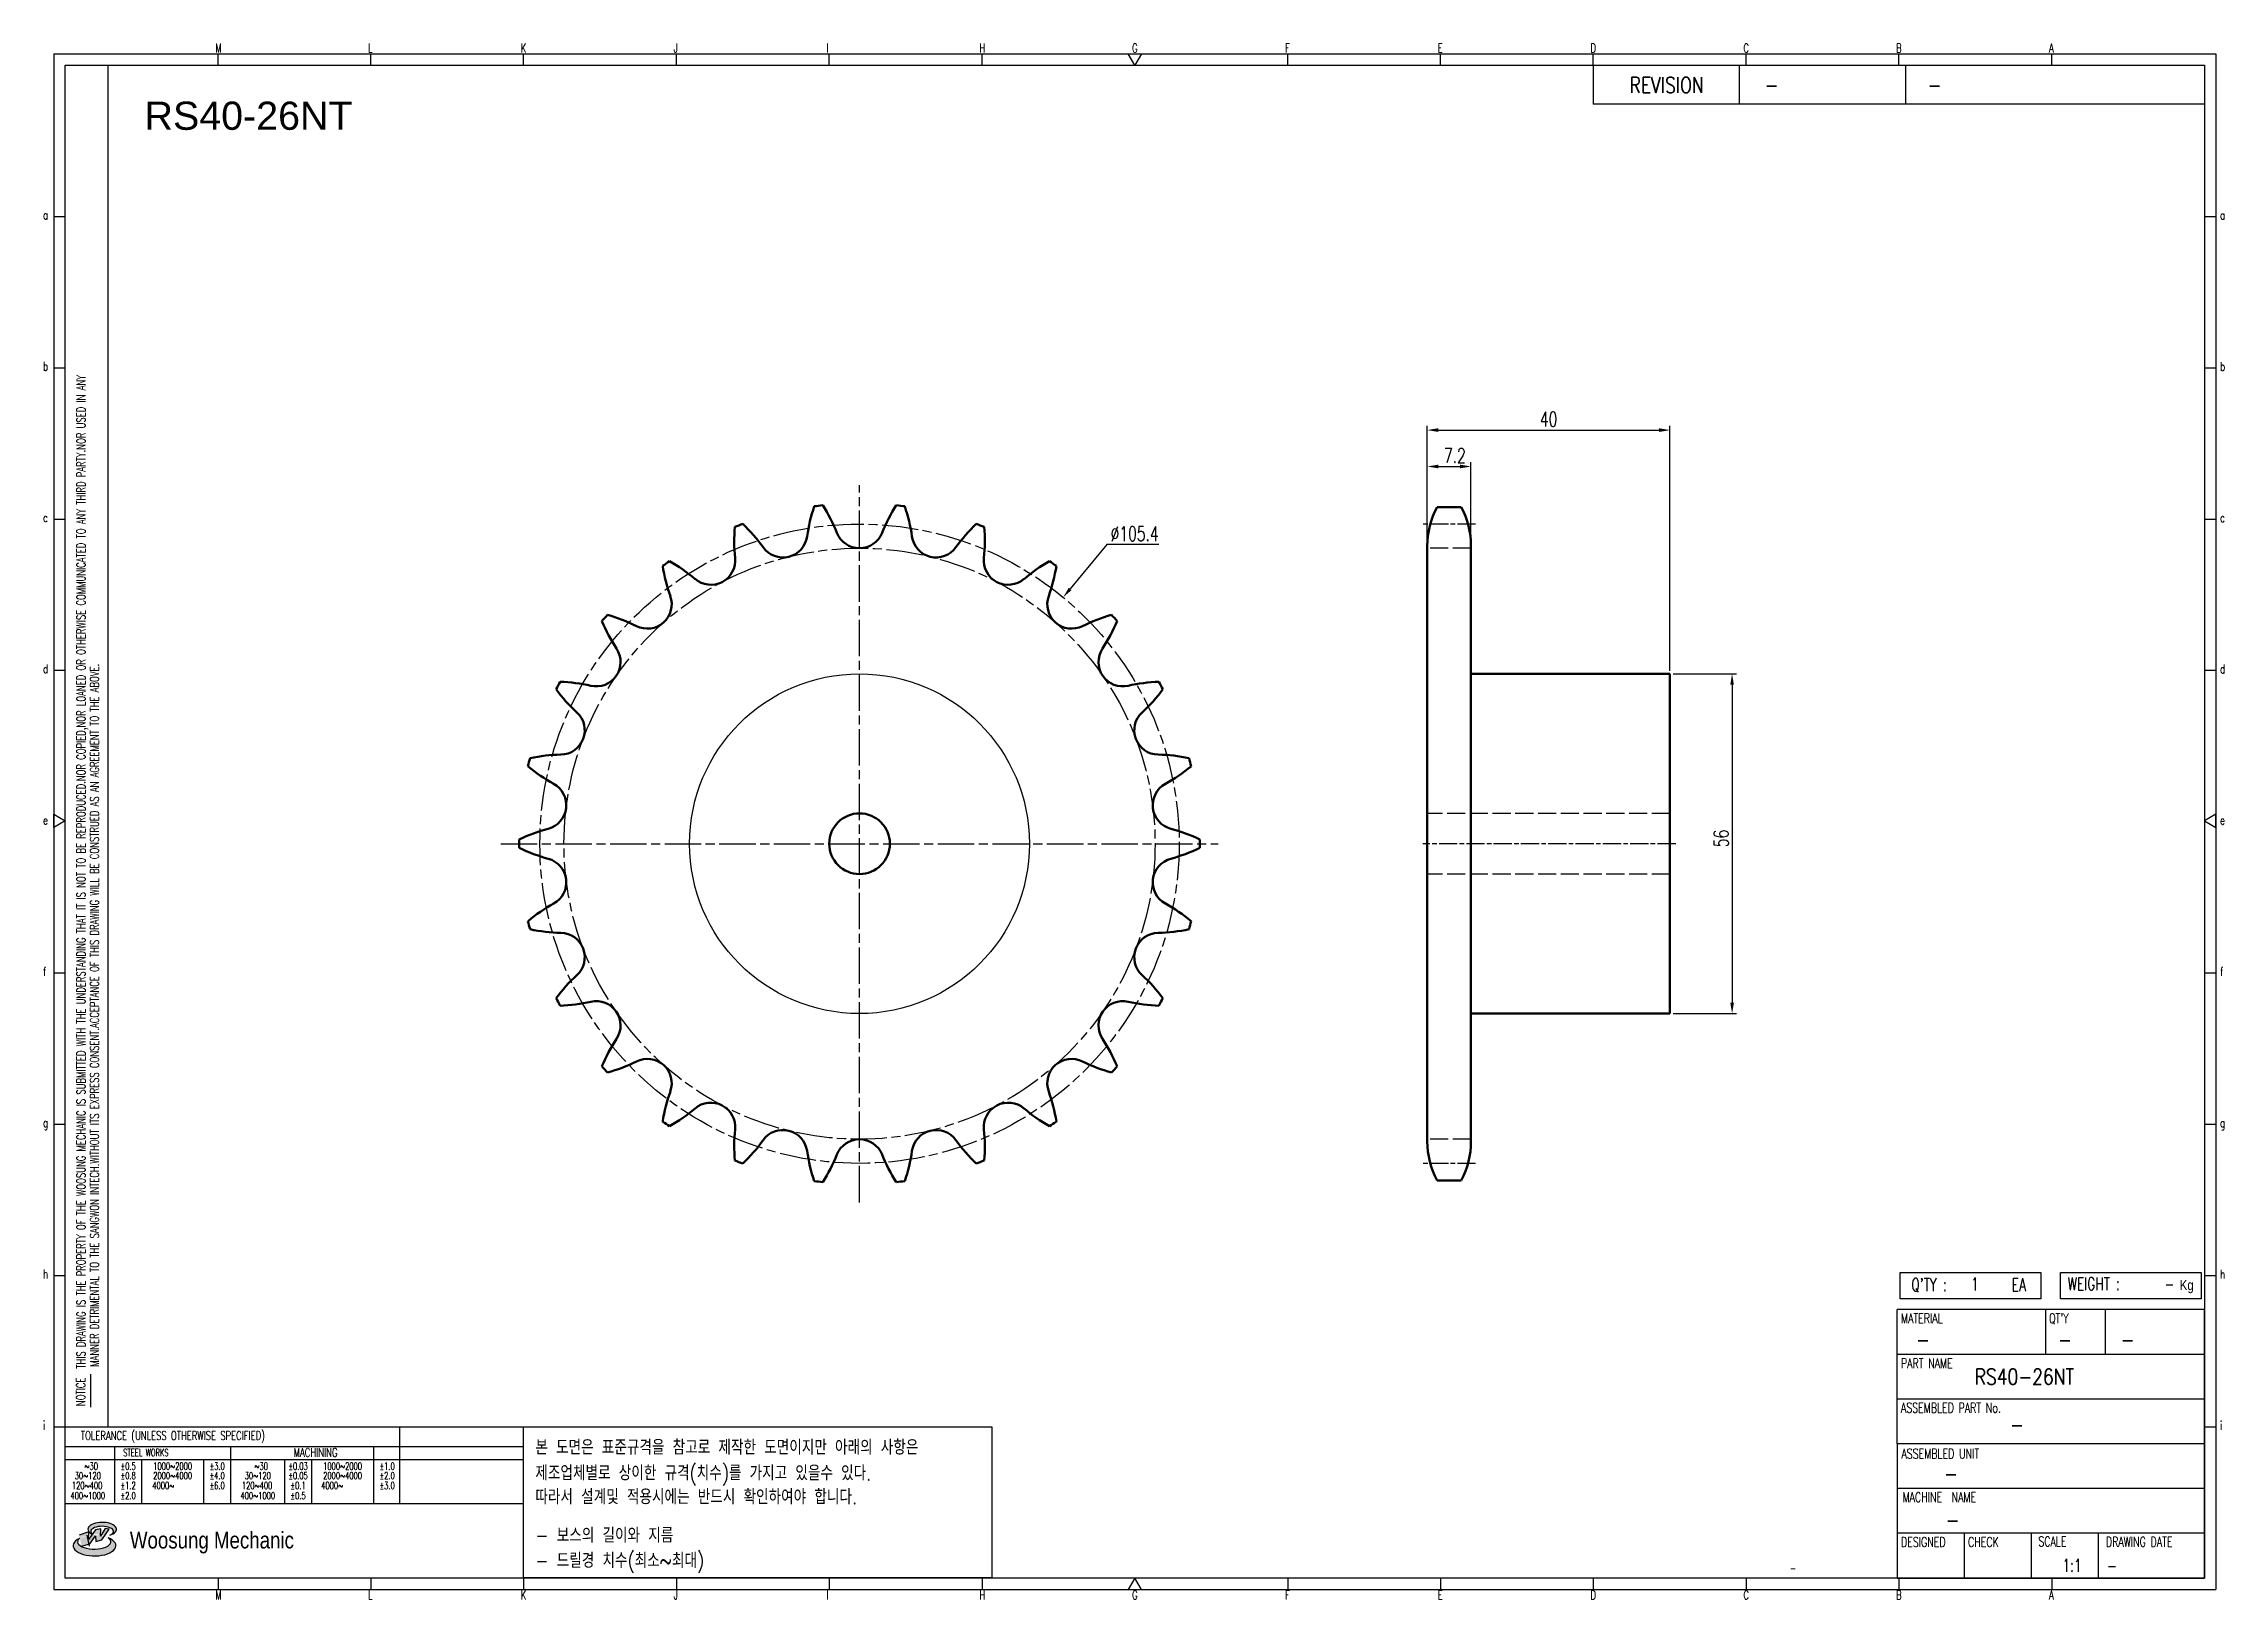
# Model space of a CAD drawing. Header units: millimetres. Extents: x -22172 to -21812, y 1083 to 1339.
import ezdxf
from ezdxf.enums import TextEntityAlignment as Align

# ---------------------------------------------------------------- set-up
doc = ezdxf.new("R2010")
doc.units = ezdxf.units.MM
for name, pattern in [('AM_ISO02W050', [7.5, 6, -1.5]), ('AM_ISO02W050x2', [3.75, 3, -0.75]), ('AM_ISO08W050', [18, 12, -1.5, 3, -1.5]), ('AM_ISO08W050x2', [9, 6, -0.75, 1.5, -0.75])]:
    doc.linetypes.add(name, pattern=pattern)
for name, color, linetype, lineweight in [('AM_0N', 7, 'Continuous', 50), ('AM_3N', 6, 'AM_ISO02W050', 25), ('AM_7', 4, 'AM_ISO08W050', 25), ('AM_7N', 4, 'AM_ISO08W050', 25)]:
    doc.layers.add(name, color=color, linetype=linetype, lineweight=lineweight)
for name, color, linetype in [('S-DIM', 7, 'Continuous'), ('TITLE', 7, 'Continuous'), ('도면레이아웃', 7, 'Continuous')]:
    doc.layers.add(name, color=color, linetype=linetype)
doc.styles.add('HAN', font='ROMANS.shx', dxfattribs={"width": 0.7, "bigfont": 'whgtxt.shx'})
doc.styles.add('HKD_ST2', font='romans.shx', dxfattribs={"width": 0.7, "height": 4, "bigfont": '@extfont2.shx'})
doc.styles.add('HSG', font='SIMPLEX.shx', dxfattribs={"width": 0.7, "bigfont": 'HSG.shx'})
doc.styles.add('ROMANS', font='romans.shx', dxfattribs={"width": 0.7, "bigfont": 'whgtxt.shx'})
doc.styles.add('SLDTEXTSTYLE4', font='arial.ttf', dxfattribs={"width": 0.8})
doc.styles.get("Standard").update_dxf_attribs({"font": 'arial.ttf'})
doc.dimstyles.new('APP3', dxfattribs={"dimtxt": 2.4, "dimasz": 1.8, "dimexe": 0.7, "dimexo": 0.5, "dimgap": 0.6, "dimtad": 1, "dimtoh": 1, "dimdec": 1, "dimrnd": 0.01, "dimzin": 9, "dimdsep": 46, "dimtxsty": 'HSG', "dimcen": 0, "dimclrd": 1, "dimclre": 1, "dimclrt": 256, "dimazin": 2, "dimtp": 1, "dimtm": 1, "dimtfac": 0.5, "dimtdec": 1, "dimtofl": 0, "dimtmove": 0, "dimatfit": 3, "dimfxl": 0, "dimtvp": 1, "dimtolj": 2, "dimlwd": -1, "dimlwe": -1, "dimarcsym": 0})
doc.dimstyles.new('APP3$0', dxfattribs={"dimtxt": 2.4, "dimasz": 1.8, "dimexe": 0.7, "dimexo": 0.5, "dimgap": 0.6, "dimtad": 1, "dimtoh": 1, "dimdec": 1, "dimrnd": 0.01, "dimzin": 9, "dimdsep": 46, "dimtxsty": 'HSG', "dimcen": 0, "dimclrd": 1, "dimclre": 1, "dimclrt": 256, "dimazin": 2, "dimtp": 1, "dimtm": 1, "dimtfac": 0.5, "dimtdec": 1, "dimtofl": 0, "dimtmove": 0, "dimatfit": 3, "dimfxl": 0, "dimtvp": 1, "dimtolj": 2, "dimlwd": -1, "dimlwe": -1, "dimarcsym": 0})

# ---------------------------------------------------------------- blocks, each defined once
blk = doc.blocks.new('SUYWSHJH')
at = {"layer": '도면레이아웃'}
h = blk.add_hatch(color=10, dxfattribs=at)
h.paths.add_polyline_path([(1.544, 35.177), (1.554, 34.966), (1.779, 35.034), (2.054, 35.422), (1.908, 35.446), (1.728, 35.167), (1.741, 35.439), (1.547, 35.405), (1.292, 35.041), (1.295, 35.33), (0.943, 35.208), (1.03, 34.8), (1.336, 34.885)])
edge = h.paths.add_edge_path()
edge.add_ellipse((1.795, 35.421), major_axis=(-0.53, 0), ratio=0.487785, start_angle=122.36065, end_angle=403.39574)
edge.add_line((1.411, 35.244), (1.419, 35.261))
edge.add_ellipse((1.798, 35.344), major_axis=(-0.423, 0), ratio=0.444396, start_angle=131.58977, end_angle=386.19408, ccw=False)
edge = h.paths.add_edge_path()
edge.add_ellipse((1.512, 34.815), major_axis=(-0.793, 0), ratio=0.480113, start_angle=314.67633, end_angle=590.85213)
edge.add_ellipse((1.501, 34.958), major_axis=(-0.62, 0), ratio=0.43311, start_angle=331.7024, end_angle=574.42495, ccw=False)
for p, q in [((0, 90.118), (80.15, 90.118)), ((0, 90.118), (0, 33.191)), ((6.089, 89.693), (6.089, 90.118)), ((11.753, 89.693), (11.753, 90.118)), ((17.418, 89.693), (17.418, 90.118)), ((23.082, 89.693), (23.082, 90.118)), ((28.746, 89.693), (28.746, 90.118)), ((34.411, 89.693), (34.411, 90.118)), ((45.739, 89.693), (45.739, 90.118)), ((51.404, 89.693), (51.404, 90.118)), ((57.068, 89.693), (57.068, 90.118)), ((62.732, 89.693), (62.732, 90.118)), ((68.397, 89.693), (68.397, 90.118)), ((74.061, 89.693), (74.061, 90.118)), ((80.15, 90.118), (80.15, 33.191)), ((0, 84.085), (0.425, 84.085)), ((79.725, 84.085), (80.15, 84.085)), ((0, 78.478), (0.425, 78.478)), ((79.725, 78.478), (80.15, 78.478)), ((0, 72.87), (0.425, 72.87)), ((79.725, 72.87), (80.15, 72.87)), ((0, 67.262), (0.425, 67.262)), ((79.725, 67.262), (80.15, 67.262)), ((0, 56.047), (0.425, 56.047)), ((79.725, 56.047), (80.15, 56.047)), ((0, 50.439), (0.425, 50.439)), ((79.725, 50.439), (80.15, 50.439)), ((0, 44.832), (0.425, 44.832)), ((79.725, 44.832), (80.15, 44.832)), ((1.377, 39.947), (1.377, 41.174)), ((0, 39.224), (0.425, 39.224)), ((79.725, 39.224), (80.15, 39.224)), ((0, 33.191), (80.15, 33.191)), ((6.089, 33.616), (6.089, 33.191)), ((11.753, 33.616), (11.753, 33.191)), ((17.418, 33.616), (17.418, 33.191)), ((23.082, 33.616), (23.082, 33.191)), ((28.746, 33.616), (28.746, 33.191)), ((34.411, 33.616), (34.411, 33.191)), ((45.739, 33.616), (45.739, 33.191)), ((51.404, 33.616), (51.404, 33.191)), ((57.068, 33.616), (57.068, 33.191)), ((62.732, 33.616), (62.732, 33.191)), ((68.397, 33.616), (68.397, 33.191)), ((74.061, 33.616), (74.061, 33.191))]:
    blk.add_line(p, q)
at = {"color": 2}
for p, q in [((2.017, 39.224), (2.017, 89.693)), ((0.425, 39.224), (17.418, 39.224)), ((12.816, 39.224), (12.816, 36.382)), ((17.418, 33.616), (17.418, 39.224)), ((0.425, 38.487), (17.418, 38.487)), ((0.425, 38.012), (17.418, 38.012)), ((2.257, 38.487), (2.257, 36.382)), ((3.257, 38.012), (3.257, 36.382)), ((5.557, 38.012), (5.557, 36.382)), ((6.557, 38.5), (6.557, 36.382)), ((8.557, 38.012), (8.557, 36.382)), ((9.557, 38.026), (9.557, 36.382)), ((11.857, 38.487), (11.857, 36.382)), ((0.425, 36.382), (17.418, 36.382))]:
    blk.add_line(p, q, dxfattribs=at)
at = {"color": 6, "ltscale": 0.5}
for p, q in [((57.068, 89.693), (57.068, 88.246)), ((62.47, 89.693), (62.47, 88.246)), ((68.635, 89.693), (68.635, 88.246)), ((79.725, 88.246), (57.068, 88.246)), ((68.336, 38.59), (68.336, 43.563)), ((79.725, 43.563), (68.336, 43.563)), ((73.827, 43.563), (73.827, 41.905)), ((76.037, 43.563), (76.037, 41.905)), ((79.725, 38.59), (79.725, 43.563)), ((79.725, 41.905), (68.336, 41.905)), ((79.725, 40.248), (68.336, 40.248)), ((68.336, 38.59), (68.336, 33.616)), ((79.725, 38.59), (68.336, 38.59)), ((79.725, 33.616), (79.725, 38.59)), ((79.725, 36.932), (68.336, 36.932)), ((79.725, 35.274), (68.336, 35.274)), ((70.822, 33.616), (70.822, 35.274)), ((73.309, 33.616), (73.309, 35.274)), ((75.796, 33.616), (75.796, 35.274)), ((68.336, 33.616), (79.725, 33.616))]:
    blk.add_line(p, q, dxfattribs=at)
for points in [[(40.075, 89.693), (39.83, 90.118), (40.32, 90.118)], [(0.425, 89.693), (79.725, 89.693), (79.725, 33.616), (0.425, 33.616)], [(0.425, 61.679), (0, 61.433), (0, 61.924)], [(79.725, 61.679), (80.15, 61.433), (80.15, 61.924)], [(40.075, 33.616), (39.83, 33.191), (40.32, 33.191)]]:
    blk.add_lwpolyline(points, close=True)
at = {"layer": 'TITLE', "color": 20}
for p, q in [((68.449, 43.961), (68.449, 44.936)), ((68.449, 44.936), (73.654, 44.936)), ((73.654, 44.936), (73.654, 43.961)), ((74.39, 43.961), (74.39, 44.936)), ((74.39, 44.936), (79.595, 44.936)), ((79.595, 44.936), (79.595, 43.961)), ((73.654, 43.961), (68.449, 43.961)), ((79.595, 43.961), (74.39, 43.961))]:
    blk.add_line(p, q, dxfattribs=at)
at = {"layer": '도면레이아웃'}
for p, q in [((1.295, 35.33), (0.943, 35.208)), ((1.03, 34.8), (1.336, 34.885)), ((1.224, 35.208), (1.311, 34.8)), ((1.224, 35.208), (1.224, 35.208)), ((1.547, 35.405), (1.292, 35.041)), ((1.292, 35.041), (1.295, 35.33)), ((1.336, 34.885), (1.544, 35.177)), ((1.419, 35.261), (1.411, 35.244)), ((1.544, 35.177), (1.554, 34.966)), ((1.741, 35.439), (1.547, 35.405)), ((1.554, 34.966), (1.779, 35.034)), ((1.908, 35.446), (1.728, 35.167)), ((1.728, 35.167), (1.741, 35.439)), ((1.779, 35.034), (2.054, 35.422)), ((2.054, 35.422), (1.908, 35.446))]:
    blk.add_line(p, q, dxfattribs=at)
for centre, major_axis, ratio, start_param, end_param in [((1.795, 35.421), (-0.53, 0), 0.487785, 2.135596, 7.040584), ((1.512, 34.815), (-0.793, 0), 0.480113, 5.492138, 10.312315), ((1.501, 34.958), (-0.62, 0), 0.43311, 5.789299, 10.025607), ((1.798, 35.344), (-0.423, 0), 0.444396, 2.296675, 6.740358)]:
    blk.add_ellipse(centre, major_axis=major_axis, ratio=ratio, start_param=start_param, end_param=end_param, dxfattribs=at)
at = {"color": 4, "style": 'HKD_ST2', "width": 0.7}
for s, p in [('M', (5.988, 90.164)), ('L', (11.652, 90.164)), ('K', (17.316, 90.164)), ('J', (22.981, 90.164)), ('I', (28.645, 90.164)), ('H', (34.309, 90.164)), ('G', (39.974, 90.164)), ('F', (45.638, 90.164)), ('E', (51.302, 90.164)), ('D', (56.967, 90.164)), ('C', (62.631, 90.164)), ('B', (68.295, 90.164)), ('A', (73.96, 90.164)), ('a', (-0.395, 83.976)), ('a', (80.305, 83.97)), ('b', (-0.395, 78.368)), ('b', (80.305, 78.362)), ('c', (-0.395, 72.76)), ('c', (80.305, 72.754)), ('d', (-0.395, 67.153)), ('d', (80.305, 67.147)), ('e', (-0.395, 61.545)), ('e', (80.305, 61.539)), ('f', (-0.395, 55.937)), ('f', (80.305, 55.931)), ('g', (-0.395, 50.33)), ('g', (80.305, 50.324)), ('h', (-0.395, 44.722)), ('h', (80.305, 44.716)), ('i', (-0.395, 39.114)), ('i', (80.305, 39.108)), ('M', (5.988, 32.824)), ('L', (11.652, 32.824)), ('K', (17.316, 32.824)), ('J', (22.981, 32.824)), ('I', (28.645, 32.824)), ('H', (34.309, 32.824)), ('G', (39.974, 32.824)), ('F', (45.638, 32.824)), ('E', (51.302, 32.824)), ('D', (56.967, 32.824)), ('C', (62.631, 32.824)), ('B', (68.295, 32.824)), ('A', (73.96, 32.824))]:
    blk.add_text(s, height=0.326, dxfattribs=at).set_placement(p)
for s, height, style, width, p in [('REVISION', 0.5806, 'HAN', 0.8, (58.415, 88.664)), ('-', 0.581, 'HAN', 0.8, (63.426, 88.664)), ('-', 0.581, 'HAN', 0.8, (69.468, 88.664)), ("Q'TY : ", 0.4746, 'HKD_ST2', 0.7, (68.857, 44.253)), ('1', 0.475, 'HKD_ST2', 0.7, (71.071, 44.275)), ('EA', 0.4746, 'HKD_ST2', 0.7, (72.578, 44.253)), ('WEIGHT : ', 0.4746, 'HKD_ST2', 0.7, (74.65, 44.286)), ('-', 0.581, 'HAN', 0.8, (69.029, 42.157)), ('-', 0.581, 'HAN', 0.8, (74.289, 42.157)), ('-', 0.581, 'HAN', 0.8, (76.623, 42.157)), ('-', 0.581, 'HAN', 0.8, (72.515, 39.013)), ('-', 0.581, 'HAN', 0.8, (70.067, 37.189)), ('-', 0.581, 'HAN', 0.8, (70.126, 35.48)), ('1:1', 0.4746, 'HKD_ST2', 0.7, (74.458, 33.848)), ('-', 0.475, 'HKD_ST2', 0.7, (76.112, 33.837))]:
    blk.add_text(s, height=height, dxfattribs=dict(style=style, width=width)).set_placement(p)
at = {"color": 6, "style": 'HKD_ST2', "width": 0.7}
for s, p in [(' THIS DRAWING IS THE PROPERTY OF THE WOOSUNG MECHANIC IS SUBMITTED WITH THE UNDERSTANDING THAT IT IS NOT TO BE REPRODUCED.NOR COPIED,NOR LOANED OR OTHERWISE COMMUNICATED TO ANY THIRD PARTY.NOR USED IN ANY', (1.173, 41.217)), ('MANNER DETRIMENTAL TO THE SANGWON INTECH.WITHOUT ITS EXPRESS CONSENT.ACCEPTANCE OF THIS DRAWING WILL BE CONSTRUED AS AN AGREEMENT TO THE ABOVE.', (1.672, 41.447))]:
    blk.add_text(s, height=0.326266, rotation=90, dxfattribs=at).set_placement(p)
at = {"style": 'HKD_ST2', "width": 0.7}
blk.add_text('-', height=0.475, dxfattribs=at).set_placement((78.613, 44.286), align=Align.RIGHT)
at = {"color": 4, "style": 'HKD_ST2', "width": 0.7}
for s, height, p in [('MATERIAL', 0.3651, (68.474, 43.425)), ("QT'Y", 0.3651, (73.965, 43.425)), ('PART NAME', 0.3651, (68.474, 41.756)), ('ASSEMBLED PART No.', 0.36511, (68.474, 40.109)), ('ASSEMBLED UNIT', 0.36511, (68.49, 38.408)), ('MACHINE  NAME', 0.36511, (68.532, 36.794)), ('DESIGNED', 0.3651, (68.474, 35.136)), ('CHECK', 0.3651, (70.961, 35.136)), ('SCALE', 0.3651, (73.566, 35.153)), ('DRAWING DATE', 0.36511, (76.071, 35.141))]:
    blk.add_text(s, height=height, dxfattribs=at).set_placement(p, align=Align.TOP_LEFT)
at = {"style": 'HKD_ST2', "width": 0.7}
blk.add_text('NOTICE', height=0.3263, rotation=90, dxfattribs=at).set_placement((1.163, 39.988))
for s, height, style, width, p in [('TOLERANCE (UNLESS OTHERWISE SPECIFIED)', 0.32627, 'HKD_ST2', 0.7, (4.417, 38.896)), ('-', 0.326, 'ROMANS', 0.65, (64.469, 33.975))]:
    blk.add_text(s, height=height, dxfattribs=dict(style=style, width=width)).set_placement(p, align=Align.MIDDLE_CENTER)
at = {"color": 4, "style": 'HKD_ST2', "width": 0.7}
for s, height, p in [('STEEL WORKS', 0.26101, (3.416, 38.268)), ('MACHINING', 0.3263, (9.707, 38.27)), ('%%P0.5', 0.261, (2.757, 37.762)), ('%%P0.8', 0.261, (2.757, 37.411)), ('%%P3.0', 0.261, (6.057, 37.762)), ('%%P4.0', 0.261, (6.057, 37.411)), ('%%P0.03', 0.261, (9.057, 37.762)), ('%%P0.05', 0.261, (9.057, 37.411)), ('%%P1.0', 0.261, (12.357, 37.762)), ('%%P2.0', 0.261, (12.357, 37.411)), ('%%P1.2', 0.261, (2.757, 37.045)), ('%%P2.0', 0.261, (2.757, 36.67)), ('%%P6.0', 0.261, (6.057, 37.045)), ('%%P0.1', 0.261, (9.057, 37.045)), ('%%P0.5', 0.261, (9.057, 36.67)), ('%%P3.0', 0.261, (12.357, 37.045))]:
    blk.add_text(s, height=height, dxfattribs=at).set_placement(p, align=Align.MIDDLE)
for s, height, p in [('30%%126120', 0.261, (1.263, 37.411)), ('%%12630', 0.261, (1.389, 37.762)), ('2000%%1264000', 0.26101, (4.407, 37.411)), ('1000%%1262000', 0.26101, (4.407, 37.762)), ('30%%126120', 0.261, (7.563, 37.411)), ('%%12630', 0.261, (7.689, 37.762)), ('2000%%1264000', 0.26101, (10.707, 37.411)), ('1000%%1262000', 0.26101, (10.707, 37.762)), ('400%%1261000', 0.26101, (1.263, 36.67)), ('120%%126400', 0.26101, (1.237, 37.045)), ('4000%%126', 0.261, (4.061, 37.045)), ('400%%1261000', 0.26101, (7.563, 36.67)), ('120%%126400', 0.26101, (7.537, 37.045)), ('4000%%126', 0.261, (10.321, 37.045))]:
    blk.add_text(s, height=height, dxfattribs=at).set_placement(p, align=Align.MIDDLE_CENTER)
at = {"color": 1, "style": 'SLDTEXTSTYLE4', "width": 0.8}
blk.add_text('Woosung Mechanic', height=0.61957, dxfattribs=at).set_placement((2.822, 34.711))
at = {"layer": 'TITLE', "width": 0.8}
blk.add_text('Kg', height=0.3789, dxfattribs=at).set_placement((78.807, 44.286))
blk = doc.blocks.new('*D213')
at = {"layer": 'Defpoints', "color": 0, "transparency": 16777216}
for p in [(-22003.82, 1247.73), (-22070.94, 1166.52)]:
    blk.add_point(p, dxfattribs=at)
at = {"layer": 'S-DIM', "color": 1, "transparency": 16777216}
for p, q in [((-21996.64, 1256.42), (-22002.67, 1249.12)), ((-21988.04, 1256.42), (-21996.64, 1256.42))]:
    blk.add_line(p, q, dxfattribs=at)
blk.add_solid([(-22002.9, 1249.31), (-22002.44, 1248.93), (-22003.82, 1247.73)], dxfattribs=at)
at = {"layer": 'S-DIM', "transparency": 16777216, "insert": (-21992.04, 1258.22), "char_height": 2.4, "attachment_point": 5, "style": 'HSG'}
blk.add_mtext('\\A2;∅105.4', dxfattribs=at)
blk = doc.blocks.new('*D214')
at = {"layer": 'Defpoints', "color": 0, "transparency": 16777216}
for p in [(-21936.6, 1269.3), (-21943.8, 1255.83), (-21936.6, 1255.83)]:
    blk.add_point(p, dxfattribs=at)
at = {"layer": 'S-DIM', "color": 1, "transparency": 16777216}
for p, q in [((-21943.8, 1256.33), (-21943.8, 1270)), ((-21942, 1269.3), (-21938.4, 1269.3)), ((-21936.6, 1256.33), (-21936.6, 1270))]:
    blk.add_line(p, q, dxfattribs=at)
for points in [[(-21942, 1269.6), (-21942, 1269), (-21943.8, 1269.3)], [(-21938.4, 1269.6), (-21938.4, 1269), (-21936.6, 1269.3)]]:
    blk.add_solid(points, dxfattribs=at)
at = {"layer": 'S-DIM', "transparency": 16777216, "insert": (-21939.26, 1271.1), "char_height": 2.4, "attachment_point": 5, "style": 'HSG'}
blk.add_mtext('\\A2;7.2', dxfattribs=at)
blk = doc.blocks.new('*D215')
at = {"layer": 'Defpoints', "color": 0, "transparency": 16777216}
for p in [(-21903.8, 1275.3), (-21943.8, 1255.83), (-21903.8, 1235.13)]:
    blk.add_point(p, dxfattribs=at)
at = {"layer": 'S-DIM', "color": 1, "transparency": 16777216}
for p, q in [((-21943.8, 1256.33), (-21943.8, 1276)), ((-21942, 1275.3), (-21905.6, 1275.3)), ((-21903.8, 1235.63), (-21903.8, 1276))]:
    blk.add_line(p, q, dxfattribs=at)
for points in [[(-21942, 1275.6), (-21942, 1275), (-21943.8, 1275.3)], [(-21905.6, 1275.6), (-21905.6, 1275), (-21903.8, 1275.3)]]:
    blk.add_solid(points, dxfattribs=at)
at = {"layer": 'S-DIM', "transparency": 16777216, "insert": (-21923.8, 1277.1), "char_height": 2.4, "attachment_point": 5, "style": 'HSG'}
blk.add_mtext('\\A2;40', dxfattribs=at)
blk = doc.blocks.new('*D211')
at = {"layer": 'Defpoints', "color": 0, "transparency": 16777216}
for p in [(-21903.8, 1235.13), (-21903.8, 1179.13), (-21893.56, 1179.13)]:
    blk.add_point(p, dxfattribs=at)
at = {"layer": 'S-DIM', "color": 1, "transparency": 16777216}
for p, q in [((-21903.3, 1235.13), (-21892.86, 1235.13)), ((-21893.56, 1233.33), (-21893.56, 1180.93)), ((-21903.3, 1179.13), (-21892.86, 1179.13))]:
    blk.add_line(p, q, dxfattribs=at)
for points in [[(-21893.86, 1233.33), (-21893.26, 1233.33), (-21893.56, 1235.13)], [(-21893.86, 1180.93), (-21893.26, 1180.93), (-21893.56, 1179.13)]]:
    blk.add_solid(points, dxfattribs=at)
at = {"layer": 'S-DIM', "transparency": 16777216, "insert": (-21895.36, 1208), "char_height": 2.4, "attachment_point": 5, "rotation": 90, "style": 'HSG'}
blk.add_mtext('\\A2;56', dxfattribs=at)

msp = doc.modelspace()

# ---------------------------------------------------------------- linework, layer by layer
at = {"color": 4}
msp.add_lwpolyline([(-22092.74, 1111.04), (-22015.55, 1111.04), (-22015.55, 1086.11), (-22092.74, 1086.11)], close=True, dxfattribs=at)
msp.add_circle((-22037.38, 1207.13), 28)
at = {"layer": 'AM_0N'}
for p, q in [((-21942.19, 1262.61), (-21938.21, 1262.61)), ((-21943.8, 1256.21), (-21943.8, 1158.04)), ((-21936.6, 1256.21), (-21936.6, 1158.04)), ((-21936.6, 1235.13), (-21903.8, 1235.13)), ((-21903.8, 1235.13), (-21903.8, 1179.13)), ((-21936.6, 1179.13), (-21903.8, 1179.13)), ((-21942.19, 1151.64), (-21938.21, 1151.64))]:
    msp.add_line(p, q, dxfattribs=at)
msp.add_circle((-22037.38, 1207.13), 5, dxfattribs=at)
for centre, radius, start, end in [((-22019.56, 1254.1), 26.71, 161.1391, 172.1154), ((-22037.38, 1207.13), 56.11, 96.2071, 97.639), ((-22065.92, 1248.47), 26.71, 21.7308, 32.7071), ((-22008.84, 1248.47), 26.71, 147.2929, 158.2692), ((-22037.38, 1207.13), 56.11, 82.361, 83.7929), ((-22055.2, 1254.1), 26.71, 7.8846, 18.8609), ((-21930.3, 1256.21), 13.5, 151.7009, 180), ((-21950.1, 1256.21), 13.5, 0, 28.2991), ((-22031.32, 1257), 26.71, 174.9853, 185.9615), ((-22037.38, 1207.13), 56.11, 110.0533, 111.4852), ((-22074.99, 1240.44), 26.71, 35.5769, 46.5532), ((-22037.38, 1259.85), 4.01, 201.7308, 338.2692), ((-21999.77, 1240.44), 26.71, 133.4468, 144.4231), ((-22037.38, 1207.13), 56.11, 68.5148, 69.9467), ((-22043.44, 1257), 26.71, 354.0385, 5.0147), ((-22050, 1258.31), 4.01, 215.5769, 352.1154), ((-22024.76, 1258.31), 4.01, 187.8846, 324.4231), ((-22037.38, 1207.13), 56.11, 123.8994, 125.3313), ((-22043.43, 1257), 26.71, 188.8314, 199.8077), ((-22081.87, 1230.47), 26.71, 49.4231, 60.3994), ((-22061.88, 1253.81), 4.01, 229.4231, 5.9615), ((-22012.88, 1253.81), 4.01, 174.0385, 310.5769), ((-21992.89, 1230.47), 26.71, 119.6006, 130.5769), ((-22031.33, 1257), 26.71, 340.1923, 351.1686), ((-22037.38, 1207.13), 56.11, 54.6687, 56.1006), ((-22072.34, 1246.59), 4.01, 243.2692, 19.8077), ((-22002.42, 1246.59), 4.01, 160.1923, 296.7308), ((-22037.38, 1207.13), 56.11, 137.7456, 139.1775), ((-22055.19, 1254.1), 26.71, 202.6776, 213.6538), ((-22086.16, 1219.14), 26.71, 63.2692, 74.2455), ((-21988.6, 1219.14), 26.71, 105.7545, 116.7308), ((-22019.57, 1254.1), 26.71, 326.3462, 337.3224), ((-22037.38, 1207.13), 56.11, 40.8225, 42.2544), ((-22080.77, 1237.07), 4.01, 257.1154, 33.6538), ((-21993.99, 1237.07), 4.01, 146.3462, 282.8846), ((-22037.38, 1207.13), 56.11, 151.5917, 153.0236), ((-22087.62, 1207.12), 26.71, 77.1154, 88.0917), ((-21987.14, 1207.12), 26.71, 91.9083, 102.8846), ((-22037.38, 1207.13), 56.11, 26.9764, 28.4083), ((-22065.92, 1248.47), 26.71, 216.5237, 227.5), ((-22008.84, 1248.47), 26.71, 312.5, 323.4763), ((-22086.68, 1225.82), 4.01, 270.9615, 47.5), ((-21988.09, 1225.82), 4.01, 132.5, 269.0385), ((-22037.38, 1207.13), 56.11, 165.4379, 166.8698), ((-22074.98, 1240.44), 26.71, 230.3699, 241.3462), ((-22086.16, 1195.1), 26.71, 90.9615, 101.9378), ((-21988.6, 1195.1), 26.71, 78.0622, 89.0385), ((-21999.78, 1240.44), 26.71, 298.6538, 309.6301), ((-22037.38, 1207.13), 56.11, 13.1302, 14.5621), ((-22089.72, 1213.48), 4.01, 284.8077, 61.3462), ((-21985.04, 1213.48), 4.01, 118.6538, 255.1923), ((-22037.38, 1207.13), 56.11, 179.2841, 180.7159), ((-22081.86, 1183.77), 26.71, 104.8077, 115.784), ((-21992.9, 1183.77), 26.71, 64.216, 75.1923), ((-22037.38, 1207.13), 56.11, 359.2841, 0.7159), ((-22081.86, 1230.48), 26.71, 244.216, 255.1923), ((-22089.72, 1200.77), 4.01, 298.6538, 75.1923), ((-21985.04, 1200.77), 4.01, 104.8077, 241.3462), ((-21992.9, 1230.48), 26.71, 284.8077, 295.784), ((-22074.98, 1173.81), 26.71, 118.6538, 129.6301), ((-21999.78, 1173.81), 26.71, 50.3699, 61.3462), ((-22037.38, 1207.13), 56.11, 193.1302, 194.5621), ((-22037.38, 1207.13), 56.11, 345.4379, 346.8698), ((-22086.16, 1219.15), 26.71, 258.0622, 269.0385), ((-22086.68, 1188.43), 4.01, 312.5, 89.0385), ((-21988.09, 1188.43), 4.01, 90.9615, 227.5), ((-21988.6, 1219.15), 26.71, 270.9615, 281.9378), ((-22065.92, 1165.78), 26.71, 132.5, 143.4763), ((-22008.84, 1165.78), 26.71, 36.5237, 47.5), ((-22037.38, 1207.13), 56.11, 206.9764, 208.4083), ((-22087.62, 1207.13), 26.71, 271.9083, 282.8846), ((-22080.77, 1177.18), 4.01, 326.3462, 102.8846), ((-21993.99, 1177.18), 4.01, 77.1154, 213.6538), ((-21987.14, 1207.13), 26.71, 257.1154, 268.0917), ((-22037.38, 1207.13), 56.11, 331.5917, 333.0236), ((-22055.19, 1160.15), 26.71, 146.3462, 157.3224), ((-22019.57, 1160.15), 26.71, 22.6776, 33.6538), ((-22037.38, 1207.13), 56.11, 220.8225, 222.2544), ((-22086.16, 1195.11), 26.71, 285.7545, 296.7308), ((-22072.34, 1167.66), 4.01, 340.1923, 116.7308), ((-22002.42, 1167.66), 4.01, 63.2692, 199.8077), ((-21988.6, 1195.11), 26.71, 243.2692, 254.2455), ((-22037.38, 1207.13), 56.11, 317.7456, 319.1775), ((-22043.43, 1157.25), 26.71, 160.1923, 171.1686), ((-22031.33, 1157.25), 26.71, 8.8314, 19.8077), ((-22037.38, 1207.13), 56.11, 234.6687, 236.1006), ((-22081.87, 1183.78), 26.71, 299.6006, 310.5769), ((-22061.88, 1160.44), 4.01, 354.0385, 130.5769), ((-22012.88, 1160.44), 4.01, 49.4231, 185.9615), ((-21992.89, 1183.78), 26.71, 229.4231, 240.3994), ((-22037.38, 1207.13), 56.11, 303.8994, 305.3313), ((-22031.32, 1157.25), 26.71, 174.0385, 185.0147), ((-22074.99, 1173.81), 26.71, 313.4468, 324.4231), ((-22050, 1155.94), 4.01, 7.8846, 144.4231), ((-22037.38, 1154.4), 4.01, 21.7308, 158.2692), ((-22024.76, 1155.94), 4.01, 35.5769, 172.1154), ((-21999.77, 1173.81), 26.71, 215.5769, 226.5532), ((-22043.44, 1157.25), 26.71, 354.9853, 5.9615), ((-21930.3, 1158.04), 13.5, 180, 208.2991), ((-21950.1, 1158.04), 13.5, 331.7009, 0), ((-22037.38, 1207.13), 56.11, 248.5148, 249.9467), ((-22019.56, 1160.15), 26.71, 187.8846, 198.8609), ((-22065.92, 1165.78), 26.71, 327.2929, 338.2692), ((-22008.84, 1165.78), 26.71, 201.7308, 212.7071), ((-22055.2, 1160.15), 26.71, 341.1391, 352.1154), ((-22037.38, 1207.13), 56.11, 290.0533, 291.4852), ((-22037.38, 1207.13), 56.11, 262.361, 263.7929), ((-22037.38, 1207.13), 56.11, 276.2071, 277.639)]:
    msp.add_arc(centre, radius, start, end, dxfattribs=at)
at = {"layer": 'AM_3N', "linetype": 'AM_ISO02W050x2'}
for p, q in [((-21936.6, 1255.83), (-21943.8, 1255.83)), ((-21936.6, 1158.42), (-21943.8, 1158.42))]:
    msp.add_line(p, q, dxfattribs=at)
at = {"layer": 'AM_3N', "color": 2, "linetype": 'AM_ISO02W050x2'}
for p, q in [((-21903.8, 1212.13), (-21943.8, 1212.13)), ((-21903.8, 1202.13), (-21943.8, 1202.13))]:
    msp.add_line(p, q, dxfattribs=at)
at = {"layer": 'AM_7', "linetype": 'AM_ISO08W050x2'}
for radius in [52.68, 48.71]:
    msp.add_circle((-22037.38, 1207.13), radius, dxfattribs=at)
at = {"layer": 'AM_7N', "linetype": 'AM_ISO08W050x2'}
for p, q in [((-22037.38, 1148.02), (-22037.38, 1266.23)), ((-22096.49, 1207.13), (-21978.27, 1207.13))]:
    msp.add_line(p, q, dxfattribs=at)
at = {"layer": 'AM_7N', "linetype": 'AM_ISO08W050x2', "ltscale": 0.5}
for p, q in [((-21935.83, 1259.81), (-21944.56, 1259.81)), ((-21902.86, 1207.13), (-21944.56, 1207.13)), ((-21935.83, 1154.44), (-21944.56, 1154.44))]:
    msp.add_line(p, q, dxfattribs=at)

# ---------------------------------------------------------------- block references
at = {"xscale": 4.446485533803029, "yscale": 4.446485533803029, "zscale": 4.446485533803029}
msp.add_blockref('SUYWSHJH', (-22170.19, 936.63), dxfattribs=at)

# ---------------------------------------------------------------- texts
at = {"color": 2}
msp.add_text('RS40-26NT', height=4.646, dxfattribs=at).set_placement((-22155.22, 1324.79))
at = {"style": 'HAN', "width": 0.8}
msp.add_text('RS40-26NT', height=2.582, dxfattribs=at).set_placement((-21853.57, 1117.99))
at = {"color": 4, "style": 'HAN', "width": 0.8}
for s, p in [('본 도면은 표준규격을 참고로 제작한 도면이지만 아래의 사항은', (-22090.81, 1106.43)), ('제조업체별로 상이한 규격(치수)를 가지고 있을수 있다.', (-22090.81, 1102.19)), ('따라서 설계및 적용시에는 반드시 확인하여야 합니다.', (-22090.81, 1098.26)), ('- 보스의 길이와 지름', (-22090.81, 1091.93)), ('- 드릴경 치수(최소~최대)', (-22090.81, 1087.77))]:
    msp.add_text(s, height=2.4427, dxfattribs=at).set_placement(p)

# ---------------------------------------------------------------- dimensions: what is measured, and where the dimension line sits
at = {"layer": 'S-DIM'}
dim = msp.add_linear_dim(base=(-21903.8, 1275.3), p1=(-21943.8, 1255.83), p2=(-21903.8, 1235.13), dimstyle='APP3$0', dxfattribs=at)
dim.commit()
dim.dimension.update_dxf_attribs({"geometry": '*D215', "text_midpoint": (-21923.8, 1277.1)})
dim = msp.add_linear_dim(base=(-21936.6, 1269.3), p1=(-21943.8, 1255.83), p2=(-21936.6, 1255.83), dimstyle='APP3$0', dxfattribs=at)
dim.commit()
dim.dimension.update_dxf_attribs({"geometry": '*D214', "text_midpoint": (-21939.26, 1269.3), "dimtype": 160})
at = {"layer": 'S-DIM', "color": 3}
dim = msp.add_diameter_dim_2p(p1=(-22070.94, 1166.52), p2=(-22003.82, 1247.73), dimstyle='APP3', dxfattribs=at)
dim.commit()
dim.dimension.update_dxf_attribs({"geometry": '*D213', "text_midpoint": (-21992.04, 1256.42), "dimtype": 163})
at = {"layer": 'S-DIM'}
dim = msp.add_linear_dim(base=(-21893.56, 1179.13), p1=(-21903.8, 1235.13), p2=(-21903.8, 1179.13), angle=90, dimstyle='APP3$0', dxfattribs=at)
dim.commit()
dim.dimension.update_dxf_attribs({"geometry": '*D211', "text_midpoint": (-21893.56, 1208), "dimtype": 160})

doc.saveas('drawing.dxf')
